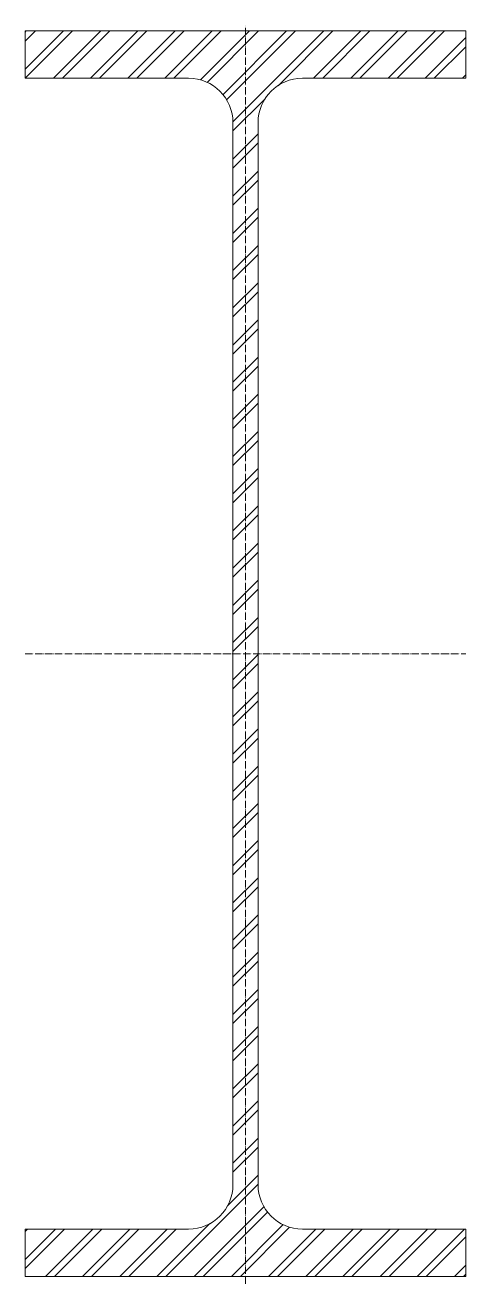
# Model space of a CAD drawing. Header units: metres. Extents: x -149 to 149, y -426 to 425.
import ezdxf

# ---------------------------------------------------------------- set-up
doc = ezdxf.new("R2010")
doc.units = ezdxf.units.M
doc.linetypes.add('MV_hartlijn_staal', pattern=[6.6, 5, -0.8, 0, -0.8])
doc.layers.add('A-DETL-GENF', color=92, linetype='Continuous', lineweight=18)

# ---------------------------------------------------------------- blocks, each defined once
blk = doc.blocks.new('28 Staalprofielen DIN_DIE_DILl 2d - DIE85-4447731-00_0 Basismaterialen')
at = {"layer": 'A-DETL-GENF', "lineweight": 13}
h = blk.add_hatch(dxfattribs=at)
h.set_pattern_fill('FP_511', color=256, style=0, pattern_type=2)
h.set_pattern_definition([(225, (852.778, 4936.157), (12.57236, -12.57236), []), (225, (852.778, 4917.107), (12.57236, -12.57236), [])])
h.paths.add_polyline_path([(-149, 421), (-149, 389), (-38.5, 389), (-34.55, 388.74), (-30.74, 387.98), (-27.02, 386.71), (-23.5, 384.98), (-20.24, 382.8), (-17.29, 380.21), (-14.7, 377.26), (-12.52, 374), (-10.79, 370.48), (-9.52, 366.76), (-8.76, 362.95), (-8.5, 359), (-8.5, -359), (-8.76, -362.95), (-9.52, -366.76), (-10.79, -370.48), (-12.52, -374), (-14.7, -377.26), (-17.29, -380.21), (-20.24, -382.8), (-23.5, -384.98), (-27.02, -386.71), (-30.74, -387.98), (-34.55, -388.74), (-38.5, -389), (-149, -389), (-149, -421), (149, -421), (149, -389), (38.5, -389), (34.55, -388.74), (30.74, -387.98), (27.02, -386.71), (23.5, -384.98), (20.24, -382.8), (17.29, -380.21), (14.7, -377.26), (12.52, -374), (10.79, -370.48), (9.52, -366.76), (8.76, -362.95), (8.5, -359), (8.5, 359), (8.76, 362.95), (9.52, 366.76), (10.79, 370.48), (12.52, 374), (14.7, 377.26), (17.29, 380.21), (20.24, 382.8), (23.5, 384.98), (27.02, 386.71), (30.74, 387.98), (34.55, 388.74), (38.5, 389), (149, 389), (149, 421)])
at = {"layer": 'A-DETL-GENF'}
for p, q in [((149, 421), (-149, 421)), ((-149, 421), (-149, 389)), ((149, 421), (-149, 421)), ((-149, 421), (-149, 389)), ((149, 389), (149, 421)), ((149, 421), (149, 389)), ((-149, 389), (-38.5, 389)), ((-149, 389), (-38.5, 389)), ((38.5, 389), (149, 389)), ((149, 389), (38.5, 389)), ((-8.5, 359), (-8.5, -359)), ((-8.5, -359), (-8.5, 359)), ((8.5, -359), (8.5, 359)), ((8.5, -359), (8.5, 359)), ((-38.5, -389), (-149, -389)), ((-149, -389), (-149, -421)), ((-149, -421), (-149, -389)), ((-149, -389), (-38.5, -389)), ((149, -389), (38.5, -389)), ((149, -389), (38.5, -389)), ((149, -421), (149, -389)), ((149, -421), (149, -389)), ((-149, -421), (149, -421)), ((149, -421), (-149, -421))]:
    blk.add_line(p, q, dxfattribs=at)
at = {"layer": 'A-DETL-GENF', "linetype": 'MV_hartlijn_staal', "lineweight": 13}
for p, q in [((0, -426), (0, 424.92)), ((-149, 0), (149, 0))]:
    blk.add_line(p, q, dxfattribs=at)
at = {"layer": 'A-DETL-GENF'}
for centre, start, end in [((-38.5, 359), 360, 90), ((-38.5, 359), 360, 90), ((38.5, 359), 90, 180), ((38.5, 359), 90, 180), ((-38.5, -359), 270, 360), ((-38.5, -359), 270, 0), ((38.5, -359), 180, 270), ((38.5, -359), 180, 270)]:
    blk.add_arc(centre, 30, start, end, dxfattribs=at)

msp = doc.modelspace()

# ---------------------------------------------------------------- block references
msp.add_blockref('28 Staalprofielen DIN_DIE_DILl 2d - DIE85-4447731-00_0 Basismaterialen', (0, 0))

doc.saveas('drawing.dxf')
